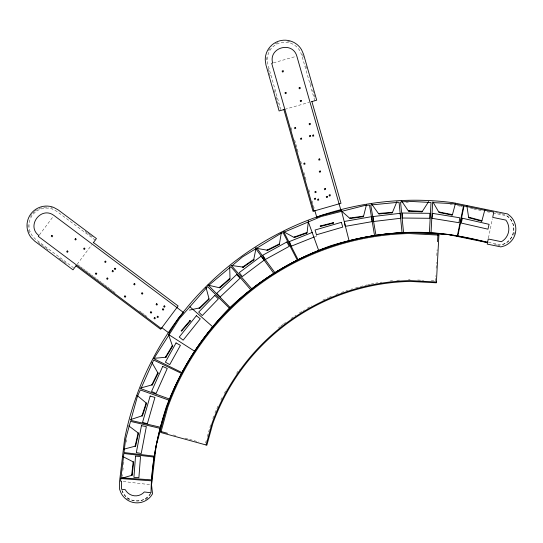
<?xml version="1.0" encoding="UTF-8"?>
<svg xmlns="http://www.w3.org/2000/svg" width="543" height="543" viewBox="0 0 543 543"><rect width="100%" height="100%" fill="white"/><g stroke="black" fill="none" stroke-linecap="round" stroke-linejoin="round"><path stroke-width="0.41" stroke-dasharray="2.71 2.04" d="M435.466 281.165L435.757 275.695M436.144 268.262L436.457 262.371M436.816 255.57L437.129 249.644M122.168 476.299L122.365 474.636M122.861 470.469L123.159 467.964M123.553 464.632L123.852 462.134M126.227 442.131L126.526 439.626M488.462 238.004L492.399 218.904M205.6 442.966L206.259 440.577M207.351 436.606L211.071 423.099M150.594 493.424C144.506 504.542 126.024 502.825 122.141 490.743M39.408 234.922L52.976 216.806M77.174 264.258L91.753 244.805M315.15 236.633L316.691 236.015L316.454 235.431M488.428 242.327L500.782 244.873C514.438 242.959 518.558 222.963 506.768 215.802L493.601 213.087M273.468 62.832L296.03 56.377M284.851 109.313L309.177 102.356M417.71 280.012L423.635 280.324M431.251 280.724L435.479 280.948M123.254 481.498L150.201 484.702M495.63 212.496L498.114 213.012M498.942 213.182L501.42 213.691M502.248 213.861L504.732 214.376M457.43 205.634L459.894 206.143M460.715 206.313L462.358 206.652M470.584 208.349L473.048 208.851M473.869 209.021L482.089 210.718M487.023 211.736L489.487 212.245M494.51 244.588L496.879 245.076M497.666 245.239L500.035 245.728M173.421 434.957L175.681 435.574M184.959 438.133L198.847 441.961M85.095 231.304L87.111 232.811M87.783 233.32L89.792 234.827M90.464 235.329L92.48 236.836M95.242 240.149L56.967 211.478L52.936 209.259A17.546 17.546 0 0 0 32.655 236.334L35.919 239.578L73.522 267.747M77.853 264.767L79.889 266.294M80.568 266.796L82.597 268.323M83.276 268.826L85.305 270.353M85.984 270.855L88.014 272.382M88.692 272.891L90.729 274.412M91.4 274.921L93.437 276.441M94.115 276.95L96.145 278.471M96.824 278.98L98.853 280.5M99.532 281.009L101.561 282.53M102.24 283.039L104.276 284.559M104.948 285.068L106.985 286.589M107.663 287.098L109.693 288.618M110.372 289.127L112.401 290.648M113.08 291.157L115.116 292.677M139.497 310.949L141.533 312.469M142.212 312.978L144.241 314.499M144.92 315.008L146.949 316.528M38.01 242.388L40.026 243.895M40.691 244.398L42.707 245.904M43.379 246.413L45.395 247.92M46.067 248.422L48.083 249.929M58.82 257.979L60.836 259.486M61.508 259.988L63.524 261.502M64.196 262.004L66.205 263.511M302.58 54.504L303.503 57.734M305.811 65.798L306.734 69.022M310.657 82.733L311.58 85.964M312.734 89.995L315.042 98.059M314.777 100.754L301.623 54.782L299.756 50.574A17.546 17.546 0 0 0 267.237 59.879L267.869 64.434L280.792 109.605M291.163 127.754L292.093 131.012M294.652 139.965L298.148 152.169M300.707 161.122L301.636 164.373M303.965 172.511L306.293 180.649M308.852 189.602L309.781 192.86M312.11 200.998L314.438 209.136M268.066 68.737L270.373 76.807M274.296 90.518L275.22 93.742M276.143 96.973L279.143 107.453M212.815 418.409A216.603 216.603 0 0 1 213.725 416.074M214.987 412.972A216.603 216.603 0 0 1 218.707 404.542M220.886 400.021A216.603 216.603 0 0 1 222.773 396.295M224.334 393.349A216.603 216.603 0 0 1 226.757 388.971M236.538 373.374A216.603 216.603 0 0 1 239.429 369.274M278.362 328.074A216.603 216.603 0 0 1 280.317 326.506M280.975 325.983A216.603 216.603 0 0 1 282.951 324.442M283.616 323.933A216.603 216.603 0 0 1 285.618 322.427M291.028 318.524A216.603 216.603 0 0 1 295.867 315.245M299.39 312.978A216.603 216.603 0 0 1 304.385 309.917M307.284 308.227A216.603 216.603 0 0 1 311.662 305.784M322.827 300.136A216.603 216.603 0 0 1 328.162 297.713M328.936 297.381A216.603 216.603 0 0 1 332.791 295.752M335.9 294.51A216.603 216.603 0 0 1 338.241 293.607M341.377 292.446A216.603 216.603 0 0 1 343.739 291.605M346.101 290.797A216.603 216.603 0 0 1 347.69 290.274M350.866 289.263A216.603 216.603 0 0 1 352.468 288.774M355.679 287.831A216.603 216.603 0 0 1 367.034 284.926M367.849 284.742A216.603 216.603 0 0 1 370.306 284.213M371.12 284.043A216.603 216.603 0 0 1 377.677 282.794M380.148 282.374A216.603 216.603 0 0 1 381.79 282.116M390.078 280.989A216.603 216.603 0 0 1 392.575 280.717M396.75 280.324A216.603 216.603 0 0 1 400.082 280.066M408.431 279.652A216.603 216.603 0 0 1 410.094 279.611M405.859 202.356A293.939 293.939 0 0 1 408.35 202.288M450.018 204.311A293.939 293.939 0 0 1 452.495 204.616M506.768 215.802A16.032 16.032 0 0 1 500.782 244.873M150.642 493.451A16.032 16.032 0 0 1 121.571 489.27M514.506 232.547A17.03 17.03 0 0 1 513.508 235.75M147.553 498.284A16.955 16.955 0 0 1 145.476 499.689M128.711 499.77A16.955 16.955 0 0 1 126.628 498.386M266.24 59.886A18.543 18.543 0 0 1 266.375 57.477M268.615 50.642A18.543 18.543 0 0 1 271.493 46.793M275.267 43.807A18.543 18.543 0 0 1 278.919 42.13M287.647 41.404A18.543 18.543 0 0 1 291.516 42.449M29.444 232.784A18.543 18.543 0 0 1 28.46 229.723M28.08 227.354A18.543 18.543 0 0 1 28.134 223.336M30.381 216.501A18.543 18.543 0 0 1 31.698 214.485M32.716 213.243A18.543 18.543 0 0 1 34.447 211.546M35.057 211.037A18.543 18.543 0 0 1 38.465 208.906M39.191 208.58A18.543 18.543 0 0 1 41.465 207.765M43.82 207.256A18.543 18.543 0 0 1 48.632 207.175M51.001 207.602A18.543 18.543 0 0 1 52.549 208.057"/><path stroke-width="0.81" d="M207.874 285.082L219.806 287.831L230.015 278.885L229.703 266.667M401.637 201.066L408.512 211.193L422.067 211.824L428.712 201.501M409.008 211.213L409.035 210.718M421.572 211.804L421.599 211.302M429.398 233.117L431.013 202.491L408.329 201.297L400.558 202.057L403.551 232.58M431.013 233.205L432.628 202.58L452.624 203.632L463.525 205.878L457.335 235.92C415.246 228.291 371.67 233.191 330.972 245.687C293.39 258.991 259.031 280.025 230.096 307.453C202.084 335.825 180.351 369.742 166.28 407.046C157.49 434.821 151.273 463.546 151.042 492.772L144.323 491.972A11.722 11.722 0 0 1 125.277 489.711L121.571 489.27L121.571 481.302L120.594 481.186L120.899 478.573L151.517 480.833M437.549 241.71L437.977 233.571M120.295 478.695L131.657 475.349L133.191 461.862L122.65 456.453M283.595 231.678L294.299 237.556L307.073 232.974L308.41 220.757M255.319 248.097L266.986 250.147L267.21 250.594L279.333 244.486L281.383 232.418M432.886 201.921L439.015 212.483L452.326 215.143L455.502 203.218M439.504 212.578L439.599 212.089M451.837 215.048L451.932 214.56M230.931 265.391L242.66 267.054L253.798 259.303L256.133 247.689M123.655 449.237L135.098 446.19L138.126 432.954L128.684 425.8M340.841 210.44L349.997 218.53L363.443 216.664L366.457 204.731M466.817 205.546L468.684 217.702L481.797 221.218L485.001 209.299M469.166 217.831L469.295 217.349M481.315 221.089L481.444 220.607M206.075 444.982L212.008 423.431A215.605 215.605 0 0 1 410.121 280.609L436.423 281.993M130.666 419.569L141.92 415.884L146.162 402.987L137.08 395.379M371.602 203.985L378.763 213.949L392.29 212.829L396.967 201.467M140.386 388.089L151.802 384.933L157.789 372.756L151.884 362.486M153.56 358.366L165.357 357.287L172.362 345.66L168.466 334.474M169.016 333.063L178.518 318.225L183.527 312.517M76.183 265.588L73 269.844L34.725 241.173L31.087 237.549A19.534 19.534 0 0 1 53.662 207.406L58.162 209.883L96.437 238.553L93.247 242.809M208.817 298.854L199.037 308.275L199.383 308.634L209.157 299.213L205.98 287.356M219.481 287.457L229.689 278.511M266.986 250.147L279.109 244.045M316.779 217.315L320.879 215.591L340.984 210.494M312.524 232.316L289.405 241.574L291.258 246.196L314.377 236.938M294.13 237.087L306.91 232.506M284.213 109.496L279.102 110.955L265.955 64.984L265.242 59.893A19.534 19.534 0 0 1 301.453 49.535L303.537 54.232L316.691 100.204L311.58 101.67M189.48 310.094L199.396 307.929L199.743 308.288M349.93 218.035L363.376 216.168M378.722 213.453L392.25 212.333M408.533 210.691L422.094 211.329M151.626 479.869L120.994 477.792L123.879 453.486L154.334 457.104M133.191 461.862L133.687 461.917L132.153 475.403L131.657 475.349M133.13 462.351L133.626 462.412M131.711 474.853L132.207 474.908M154.443 456.174L123.994 452.557L125.548 439.436L130.524 421.382L160.395 428.413M439.111 211.994L452.421 214.655M487.607 242.158L457.824 236.015L464.014 205.98L493.797 212.123L492.711 217.39L505.886 220.105A14.702 14.702 0 0 1 501.433 241.716L488.259 239.001L487.207 244.092L500.863 246.909L504.549 245.836A18.021 18.021 0 0 0 510.617 216.413L507.651 213.962L452.747 202.648A295.928 295.928 0 0 0 124.578 439.246L119.609 481.071L119.609 489.27L121.062 493.044A17.871 17.871 0 0 0 150.655 496.56L152.549 493.818L151.531 484.858L156.214 445.45L166.749 407.216A263.681 263.681 0 0 1 409.035 232.54L448.633 234.63L487.505 242.64A263.708 263.708 0 0 0 151.524 484.858L151.612 487.39M138.126 432.954L138.608 433.063L135.587 446.298L135.098 446.19M138.01 433.443L138.499 433.552M135.207 445.701L135.696 445.81M160.701 427.307L130.802 420.377L137.331 396.675L140.325 389.955L169.294 400.293M468.813 217.22L481.926 220.736M159.642 431.156L167.495 433.321M146.162 402.987L146.637 403.144L142.395 416.04L141.92 415.884M146.006 403.463L146.481 403.619M142.076 415.409L142.551 415.565M169.803 399.146L140.881 388.707L153.662 360.036L181.314 373.319M157.789 372.756L158.237 372.973L152.25 385.157L151.802 384.933M157.572 373.197L158.02 373.421M152.026 384.485L152.474 384.709M181.695 372.464L154.158 358.916L155.386 356.167L179.312 318.822L207.596 286.595L229.438 308.2M172.362 345.66L172.789 345.918L165.785 357.545L165.357 357.287M172.111 346.088L172.531 346.346M165.615 356.86L166.043 357.118M169.056 334.827L194.876 351.375M93.45 242.545L178.124 305.981L160.66 329.289L75.979 265.853M183.649 312.605L53.981 215.469C41.058 205.749 25.949 225.915 38.906 235.594L38.309 236.388L161.257 328.495M161.855 327.694L169.144 333.158M189.697 320.933L190.077 321.259M181.477 330.456L181.857 330.782M189.894 306.761L212.944 326.995M230.096 307.453L208.573 285.482L230.884 266.694L250.886 289.942M208.458 299.2L208.804 299.56M229.316 278.837L229.641 279.211M219.854 287.125L220.18 287.505M251.925 289.066L231.786 265.934L242.497 256.914L255.848 248.742L273.977 273.604M275.084 272.919L256.853 248.131L280.324 233.755L283.086 232.594L297.197 259.927M253.798 259.303L254.083 259.71L242.945 267.461L242.66 267.054M253.391 259.588L253.676 259.995M243.067 266.769L243.352 267.176M298.026 259.574L283.948 232.228L321.198 216.528L364.19 205.627L369.505 205.105L374.521 235.431M278.668 244.269L278.892 244.71M267.428 249.923L267.651 250.371M308.343 221.944L318.816 250.812M306.442 232.675L306.605 233.144M294.598 236.918L294.768 237.393M311.899 101.575L340.997 203.299L312.992 211.308L283.894 109.584M341.038 210.684L296.838 56.146C292.419 40.596 268.188 47.526 272.661 63.063L271.704 63.334L313.949 211.037M314.906 210.759L316.84 217.526M341.628 211.349L349.163 241.078M332.879 222.8L333.002 223.282M320.682 225.881L320.804 226.363M344.995 224.89L344.384 221.456L371.364 216.698L372.233 221.605L345.253 226.363L345.07 225.338M375.973 235.289L370.733 204.989L399.057 202.206L402.051 232.73M362.88 216.236L362.955 216.732M350.425 217.967L350.493 218.462M391.754 212.374L391.795 212.87M379.218 213.413L379.258 213.908M402.458 213.039L402.404 218.021L429.798 218.293L429.852 213.311L402.458 213.039M438.893 235.112L436.375 282.808L410.135 281.423A214.79 214.79 0 0 0 212.775 423.71L206.856 445.199L160.809 432.513L167.685 407.555A262.683 262.683 0 0 1 409.055 233.538L438.893 235.112M135.54 456.14L133.917 477.338L138.886 477.718L140.508 456.52L135.54 456.14M432.751 213.399L431.956 218.313L458.998 222.705L459.792 217.791L432.751 213.399M141.452 425.671L136.334 452.584L141.221 453.514L146.345 426.601L141.452 425.671M462.371 218.218L461.258 223.071L487.967 229.187L489.08 224.334L462.371 218.218M150.153 396.044L142.551 422.366L147.343 423.75L154.938 397.428L150.153 396.044M162.71 366.43L151.531 391.442L156.079 393.478L167.258 368.466L162.71 366.43M176.054 342.938L165.398 362.181L169.755 364.591L180.412 345.355L176.054 342.938M51.884 235.431L51.286 236.232L52.087 236.829L52.685 236.029L51.884 235.431M75.47 238.601L74.873 239.402L75.667 239.999L76.264 239.198L75.47 238.601M67.257 250.947L66.66 251.748L67.454 252.346L68.051 251.545L67.257 250.947M84.192 248.11L83.595 248.904L84.396 249.502L84.993 248.708L84.192 248.11M96.002 273.075L95.405 273.876L96.199 274.473L96.797 273.672L96.002 273.075M105.261 261.129L104.663 261.923L105.457 262.52L106.055 261.726L105.261 261.129M112.679 270.502L112.082 271.296L112.876 271.894L113.473 271.1L112.679 270.502M107.222 278.002L106.625 278.797L107.426 279.394L108.023 278.6L107.222 278.002M114.946 268.228L114.349 269.023L115.15 269.62L115.747 268.826L114.946 268.228M124.965 295.887L124.367 296.688L125.162 297.286L125.759 296.485L124.965 295.887M134.297 283.534L133.7 284.335L134.494 284.932L135.092 284.132L134.297 283.534M142.056 292.82L141.458 293.614L142.259 294.211L142.857 293.417L142.056 292.82M156.662 303.707L156.065 304.508L156.859 305.105L157.456 304.304L156.662 303.707M150.92 311.763L150.323 312.564L151.117 313.162L151.714 312.361L150.92 311.763M154.606 317.485L154.008 318.286L154.803 318.884L155.4 318.083L154.606 317.485M164.244 305.852L163.647 306.652L164.441 307.25L165.038 306.449L164.244 305.852M162.961 308.797L162.364 309.598L163.165 310.196L163.762 309.395L162.961 308.797M157.653 316.236L157.056 317.031L157.857 317.628L158.454 316.834L157.653 316.236M196.376 315.687L179.244 337.06L183.134 340.176L200.265 318.802L196.376 315.687M190.023 320.56L181.158 330.83L181.532 331.155L190.403 320.886L190.023 320.56M214.79 295.412L198.697 312.089L202.281 315.551L218.381 298.867L214.79 295.412M236.653 274.561L216.725 293.363L220.146 296.987L240.074 278.186L236.653 274.561M261.163 256.153L239.266 272.613L242.253 276.597L264.156 260.138L261.163 256.153M286.847 241.968L262.839 255.176L265.242 259.54L289.243 246.332L286.847 241.968M341.364 222.331L315.069 230.015L316.46 234.793L342.762 227.11L341.364 222.331M283.093 70.787L282.136 71.058L282.414 72.015L283.371 71.744L283.093 70.787M299.96 87.566L299.003 87.844L299.281 88.801L300.238 88.529L299.96 87.566M285.957 92.439L285 92.71L285.272 93.667L286.229 93.396L285.957 92.439M301.161 100.414L300.204 100.686L300.483 101.65L301.44 101.371L301.161 100.414M295.473 127.442L294.516 127.714L294.788 128.671L295.745 128.399L295.473 127.442M310.073 123.519L309.116 123.797L309.388 124.754L310.345 124.476L310.073 123.519M310.311 135.472L309.354 135.743L309.632 136.7L310.589 136.429L310.311 135.472M301.433 138.146L300.476 138.424L300.747 139.381L301.711 139.11L301.433 138.146M313.501 135.037L312.537 135.309L312.816 136.266L313.773 135.994L313.501 135.037M304.752 163.124L303.795 163.395L304.066 164.353L305.023 164.081L304.752 163.124M319.651 158.923L318.693 159.194L318.972 160.158L319.929 159.88L319.651 158.923M320.221 171.011L319.264 171.283L319.542 172.24L320.499 171.968L320.221 171.011M325.271 188.516L324.314 188.788L324.585 189.745L325.542 189.473L325.271 188.516M315.829 191.462L314.872 191.733L315.144 192.69L316.101 192.419L315.829 191.462M315.3 198.243L314.343 198.521L314.621 199.478L315.578 199.206L315.3 198.243M330.015 194.808L329.058 195.08L329.329 196.037L330.287 195.765L330.015 194.808M327.212 196.376L326.255 196.654L326.533 197.611L327.49 197.34L327.212 196.376M318.49 199.091L317.533 199.369L317.804 200.326L318.761 200.048L318.49 199.091M333.361 222.678L320.2 226.003L320.322 226.485L333.483 223.159L333.361 222.678M400.198 213.304L372.993 216.562L373.591 221.51L400.788 218.252L400.198 213.304"/></g></svg>
